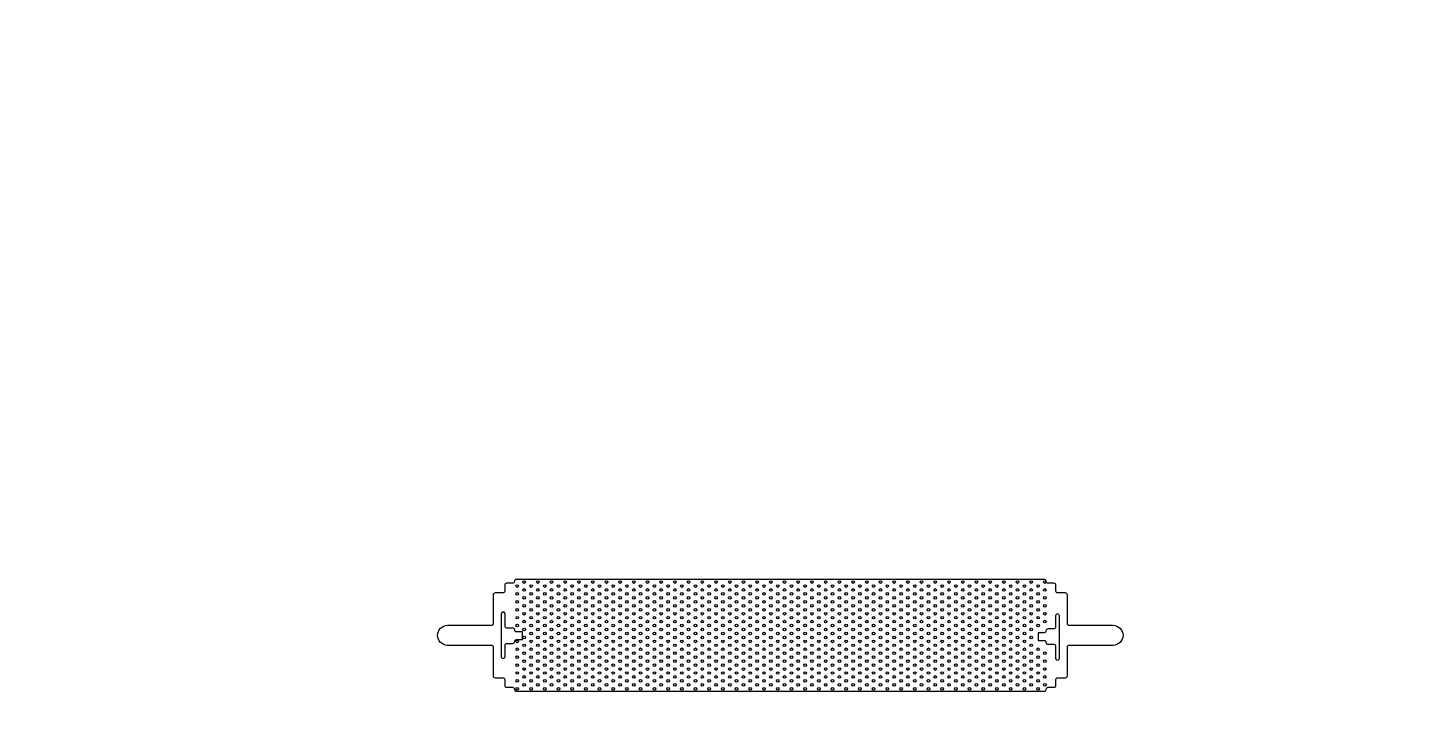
# Model space of a CAD drawing. Extents: x -291495 to 135863, y 5915 to 271227.
# Drawn here: x 41363 to 72863, y 68857 to 84622 of the extents above; entities that cross this region are included whole.
import ezdxf

# ---------------------------------------------------------------- set-up
doc = ezdxf.new("R2010")
doc.units = 13

msp = doc.modelspace()

# ---------------------------------------------------------------- linework, layer by layer
msp.add_line((52502, 69574), (52502, 69574))
msp.add_lwpolyline([(66054, 70563), (65054, 70563, 0.414214), (65010, 70519), (65010, 69863, -0.414214), (64967, 69819), (64792, 69819, 0.414214), (64748, 69776), (64748, 69644, -0.414214), (64704, 69601), (64573, 69601, 0.410904), (64529, 69557, -0.417531), (64485, 69513), (52485, 69513, -0.417531), (52442, 69557, 0.410904), (52398, 69601), (52267, 69601, -0.414214), (52223, 69644), (52223, 69776, 0.414214), (52179, 69819), (52004, 69819, -0.414214), (51960, 69863), (51960, 70519, 0.414214), (51917, 70563), (50917, 70563, -1), (50917, 71020), (51917, 71020, 0.414214), (51960, 71064), (51960, 71720, -0.414214), (52004, 71764), (52179, 71764, 0.414214), (52223, 71808), (52223, 71939, -0.414214), (52267, 71983), (52398, 71983, 0.410904), (52442, 72026, -0.417531), (52485, 72070), (64485, 72070, -0.411139), (64529, 72026, 0.410904), (64573, 71983), (64704, 71983, -0.414214), (64748, 71939), (64748, 71808, 0.414214), (64792, 71764), (64967, 71764, -0.414214), (65010, 71720), (65010, 71064, 0.414214), (65054, 71020), (66054, 71020, -1), (66054, 70563)], format="xyb")
at = {"linetype": 'Continuous'}
for points in [[(52223, 71277, 1.000064), (52135, 71277), (52135, 70314, 1), (52223, 70314), (52223, 70565, -0.414214), (52267, 70608), (52398, 70608, 0.417531), (52442, 70653, -0.410904), (52485, 70696), (52617, 70696), (52617, 70871), (52485, 70871, -0.410904), (52442, 70914, 0.417531), (52398, 70958), (52267, 70958, -0.414214), (52223, 71002), (52223, 71277)], [(64748, 70271, 1.000064), (64835, 70271), (64835, 71234, 1), (64748, 71234), (64748, 70983, -0.414214), (64704, 70939), (64573, 70939, 0.417531), (64529, 70895, -0.410904), (64485, 70851), (64354, 70851), (64354, 70676), (64485, 70676, -0.410904), (64529, 70633, 0.417531), (64573, 70589), (64704, 70589, -0.414214), (64748, 70545), (64748, 70271)]]:
    msp.add_lwpolyline(points, format="xyb", dxfattribs=at)
for centre, radius in [((72134, 68123), 45000), ((52502, 71914), 30), ((52658, 72004), 30), ((52658, 71824), 30), ((52814, 71914), 30), ((52970, 72004), 30), ((52970, 71824), 30), ((53126, 71914), 30), ((53282, 72004), 30), ((53282, 71824), 30), ((53437, 71914), 30), ((53593, 72004), 30), ((53593, 71824), 30), ((53749, 71914), 30), ((53905, 72004), 30), ((53905, 71824), 30), ((54061, 71914), 30), ((54217, 72004), 30), ((54217, 71824), 30), ((54373, 71914), 30), ((54529, 72004), 30), ((54529, 71824), 30), ((54685, 71914), 30), ((54840, 72004), 30), ((54840, 71824), 30), ((54996, 71914), 30), ((55152, 72004), 30), ((55152, 71824), 30), ((55308, 71914), 30), ((55464, 72004), 30), ((55464, 71824), 30), ((55620, 71914), 30), ((55776, 72004), 30), ((55776, 71824), 30), ((55932, 71914), 30), ((56088, 72004), 30), ((56088, 71824), 30), ((56243, 71914), 30), ((56399, 72004), 30), ((56399, 71824), 30), ((56555, 71914), 30), ((56711, 72004), 30), ((56711, 71824), 30), ((56867, 71914), 30), ((57023, 72004), 30), ((57023, 71824), 30), ((57179, 71914), 30), ((57335, 72004), 30), ((57335, 71824), 30), ((57490, 71914), 30), ((57646, 72004), 30), ((57646, 71824), 30), ((57802, 71914), 30), ((57958, 72004), 30), ((57958, 71824), 30), ((58114, 71914), 30), ((58270, 72004), 30), ((58270, 71824), 30), ((58426, 71914), 30), ((58582, 72004), 30), ((58582, 71824), 30), ((58738, 71914), 30), ((58893, 72004), 30), ((58893, 71824), 30), ((59049, 71914), 30), ((59205, 72004), 30), ((59205, 71824), 30), ((59361, 71914), 30), ((59517, 72004), 30), ((59517, 71824), 30), ((59673, 71914), 30), ((59829, 72004), 30), ((59829, 71824), 30), ((59985, 71914), 30), ((60141, 72004), 30), ((60141, 71824), 30), ((60296, 71914), 30), ((60452, 72004), 30), ((60452, 71824), 30), ((60608, 71914), 30), ((60764, 72004), 30), ((60764, 71824), 30), ((60920, 71914), 30), ((61076, 72004), 30), ((61076, 71824), 30), ((61232, 71914), 30), ((61388, 72004), 30), ((61388, 71824), 30), ((61543, 71914), 30), ((61699, 72004), 30), ((61699, 71824), 30), ((61855, 71914), 30), ((62011, 72004), 30), ((62011, 71824), 30), ((62167, 71914), 30), ((62323, 72004), 30), ((62323, 71824), 30), ((62479, 71914), 30), ((62635, 72004), 30), ((62635, 71824), 30), ((62791, 71914), 30), ((62946, 72004), 30), ((62946, 71824), 30), ((63102, 71914), 30), ((63258, 72004), 30), ((63258, 71824), 30), ((63414, 71914), 30), ((63570, 72004), 30), ((63570, 71824), 30), ((63726, 71914), 30), ((63882, 72004), 30), ((63882, 71824), 30), ((64038, 71914), 30), ((64194, 72004), 30), ((64194, 71824), 30), ((64349, 71914), 30), ((64505, 72004), 30), ((64505, 71824), 30), ((52502, 71734), 30), ((52502, 71554), 30), ((52658, 71644), 30), ((52814, 71734), 30), ((52814, 71554), 30), ((52970, 71644), 30), ((53126, 71734), 30), ((53126, 71554), 30), ((53282, 71644), 30), ((53437, 71734), 30), ((53437, 71554), 30), ((53593, 71644), 30), ((53749, 71734), 30), ((53749, 71554), 30), ((53905, 71644), 30), ((54061, 71734), 30), ((54061, 71554), 30), ((54217, 71644), 30), ((54373, 71734), 30), ((54373, 71554), 30), ((54529, 71644), 30), ((54685, 71734), 30), ((54685, 71554), 30), ((54840, 71644), 30), ((54996, 71734), 30), ((54996, 71554), 30), ((55152, 71644), 30), ((55308, 71734), 30), ((55308, 71554), 30), ((55464, 71644), 30), ((55620, 71734), 30), ((55620, 71554), 30), ((55776, 71644), 30), ((55932, 71734), 30), ((55932, 71554), 30), ((56088, 71644), 30), ((56243, 71734), 30), ((56243, 71554), 30), ((56399, 71644), 30), ((56555, 71734), 30), ((56555, 71554), 30), ((56711, 71644), 30), ((56867, 71734), 30), ((56867, 71554), 30), ((57023, 71644), 30), ((57179, 71734), 30), ((57179, 71554), 30), ((57335, 71644), 30), ((57490, 71734), 30), ((57490, 71554), 30), ((57646, 71644), 30), ((57802, 71734), 30), ((57802, 71554), 30), ((57958, 71644), 30), ((58114, 71734), 30), ((58114, 71554), 30), ((58270, 71644), 30), ((58426, 71734), 30), ((58426, 71554), 30), ((58582, 71644), 30), ((58738, 71734), 30), ((58738, 71554), 30), ((58893, 71644), 30), ((59049, 71734), 30), ((59049, 71554), 30), ((59205, 71644), 30), ((59361, 71734), 30), ((59361, 71554), 30), ((59517, 71644), 30), ((59673, 71734), 30), ((59673, 71554), 30), ((59829, 71644), 30), ((59985, 71734), 30), ((59985, 71554), 30), ((60141, 71644), 30), ((60296, 71734), 30), ((60296, 71554), 30), ((60452, 71644), 30), ((60608, 71734), 30), ((60608, 71554), 30), ((60764, 71644), 30), ((60920, 71734), 30), ((60920, 71554), 30), ((61076, 71644), 30), ((61232, 71734), 30), ((61232, 71554), 30), ((61388, 71644), 30), ((61543, 71734), 30), ((61543, 71554), 30), ((61699, 71644), 30), ((61855, 71734), 30), ((61855, 71554), 30), ((62011, 71644), 30), ((62167, 71734), 30), ((62167, 71554), 30), ((62323, 71644), 30), ((62479, 71734), 30), ((62479, 71554), 30), ((62635, 71644), 30), ((62791, 71734), 30), ((62791, 71554), 30), ((62946, 71644), 30), ((63102, 71734), 30), ((63102, 71554), 30), ((63258, 71644), 30), ((63414, 71734), 30), ((63414, 71554), 30), ((63570, 71644), 30), ((63726, 71734), 30), ((63726, 71554), 30), ((63882, 71644), 30), ((64038, 71734), 30), ((64038, 71554), 30), ((64194, 71644), 30), ((64349, 71734), 30), ((64349, 71554), 30), ((64505, 71644), 30), ((52502, 71374), 30), ((52502, 71194), 30), ((52658, 71464), 30), ((52658, 71284), 30), ((52814, 71374), 30), ((52814, 71194), 30), ((52970, 71464), 30), ((52970, 71284), 30), ((53126, 71374), 30), ((53126, 71194), 30), ((53282, 71464), 30), ((53282, 71284), 30), ((53437, 71374), 30), ((53437, 71194), 30), ((53593, 71464), 30), ((53593, 71284), 30), ((53749, 71374), 30), ((53749, 71194), 30), ((53905, 71464), 30), ((53905, 71284), 30), ((54061, 71374), 30), ((54061, 71194), 30), ((54217, 71464), 30), ((54217, 71284), 30), ((54373, 71374), 30), ((54373, 71194), 30), ((54529, 71464), 30), ((54529, 71284), 30), ((54685, 71374), 30), ((54685, 71194), 30), ((54840, 71464), 30), ((54840, 71284), 30), ((54996, 71374), 30), ((54996, 71194), 30), ((55152, 71464), 30), ((55152, 71284), 30), ((55308, 71374), 30), ((55308, 71194), 30), ((55464, 71464), 30), ((55464, 71284), 30), ((55620, 71374), 30), ((55620, 71194), 30), ((55776, 71464), 30), ((55776, 71284), 30), ((55932, 71374), 30), ((55932, 71194), 30), ((56088, 71464), 30), ((56088, 71284), 30), ((56243, 71374), 30), ((56243, 71194), 30), ((56399, 71464), 30), ((56399, 71284), 30), ((56555, 71374), 30), ((56555, 71194), 30), ((56711, 71464), 30), ((56711, 71284), 30), ((56867, 71374), 30), ((56867, 71194), 30), ((57023, 71464), 30), ((57023, 71284), 30), ((57179, 71374), 30), ((57179, 71194), 30), ((57335, 71464), 30), ((57335, 71284), 30), ((57490, 71374), 30), ((57490, 71194), 30), ((57646, 71464), 30), ((57646, 71284), 30), ((57802, 71374), 30), ((57802, 71194), 30), ((57958, 71464), 30), ((57958, 71284), 30), ((58114, 71374), 30), ((58114, 71194), 30), ((58270, 71464), 30), ((58270, 71284), 30), ((58426, 71374), 30), ((58426, 71194), 30), ((58582, 71464), 30), ((58582, 71284), 30), ((58738, 71374), 30), ((58738, 71194), 30), ((58893, 71464), 30), ((58893, 71284), 30), ((59049, 71374), 30), ((59049, 71194), 30), ((59205, 71464), 30), ((59205, 71284), 30), ((59361, 71374), 30), ((59361, 71194), 30), ((59517, 71464), 30), ((59517, 71284), 30), ((59673, 71374), 30), ((59673, 71194), 30), ((59829, 71464), 30), ((59829, 71284), 30), ((59985, 71374), 30), ((59985, 71194), 30), ((60141, 71464), 30), ((60141, 71284), 30), ((60296, 71374), 30), ((60296, 71194), 30), ((60452, 71464), 30), ((60452, 71284), 30), ((60608, 71374), 30), ((60608, 71194), 30), ((60764, 71464), 30), ((60764, 71284), 30), ((60920, 71374), 30), ((60920, 71194), 30), ((61076, 71464), 30), ((61076, 71284), 30), ((61232, 71374), 30), ((61232, 71194), 30), ((61388, 71464), 30), ((61388, 71284), 30), ((61543, 71374), 30), ((61543, 71194), 30), ((61699, 71464), 30), ((61699, 71284), 30), ((61855, 71374), 30), ((61855, 71194), 30), ((62011, 71464), 30), ((62011, 71284), 30), ((62167, 71374), 30), ((62167, 71194), 30), ((62323, 71464), 30), ((62323, 71284), 30), ((62479, 71374), 30), ((62479, 71194), 30), ((62635, 71464), 30), ((62635, 71284), 30), ((62791, 71374), 30), ((62791, 71194), 30), ((62946, 71464), 30), ((62946, 71284), 30), ((63102, 71374), 30), ((63102, 71194), 30), ((63258, 71464), 30), ((63258, 71284), 30), ((63414, 71374), 30), ((63414, 71194), 30), ((63570, 71464), 30), ((63570, 71284), 30), ((63726, 71374), 30), ((63726, 71194), 30), ((63882, 71464), 30), ((63882, 71284), 30), ((64038, 71374), 30), ((64038, 71194), 30), ((64194, 71464), 30), ((64194, 71284), 30), ((64349, 71374), 30), ((64349, 71194), 30), ((64505, 71464), 30), ((64505, 71284), 30), ((52502, 71014), 30), ((52658, 71104), 30), ((52658, 70924), 30), ((52814, 71014), 30), ((52970, 71104), 30), ((52970, 70924), 30), ((53126, 71014), 30), ((53282, 71104), 30), ((53282, 70924), 30), ((53437, 71014), 30), ((53593, 71104), 30), ((53593, 70924), 30), ((53749, 71014), 30), ((53905, 71104), 30), ((53905, 70924), 30), ((54061, 71014), 30), ((54217, 71104), 30), ((54217, 70924), 30), ((54373, 71014), 30), ((54529, 71104), 30), ((54529, 70924), 30), ((54685, 71014), 30), ((54840, 71104), 30), ((54840, 70924), 30), ((54996, 71014), 30), ((55152, 71104), 30), ((55152, 70924), 30), ((55308, 71014), 30), ((55464, 71104), 30), ((55464, 70924), 30), ((55620, 71014), 30), ((55776, 71104), 30), ((55776, 70924), 30), ((55932, 71014), 30), ((56088, 71104), 30), ((56088, 70924), 30), ((56243, 71014), 30), ((56399, 71104), 30), ((56399, 70924), 30), ((56555, 71014), 30), ((56711, 71104), 30), ((56711, 70924), 30), ((56867, 71014), 30), ((57023, 71104), 30), ((57023, 70924), 30), ((57179, 71014), 30), ((57335, 71104), 30), ((57335, 70924), 30), ((57490, 71014), 30), ((57646, 71104), 30), ((57646, 70924), 30), ((57802, 71014), 30), ((57958, 71104), 30), ((57958, 70924), 30), ((58114, 71014), 30), ((58270, 71104), 30), ((58270, 70924), 30), ((58426, 71014), 30), ((58582, 71104), 30), ((58582, 70924), 30), ((58738, 71014), 30), ((58893, 71104), 30), ((58893, 70924), 30), ((59049, 71014), 30), ((59205, 71104), 30), ((59205, 70924), 30), ((59361, 71014), 30), ((59517, 71104), 30), ((59517, 70924), 30), ((59673, 71014), 30), ((59829, 71104), 30), ((59829, 70924), 30), ((59985, 71014), 30), ((60141, 71104), 30), ((60141, 70924), 30), ((60296, 71014), 30), ((60452, 71104), 30), ((60452, 70924), 30), ((60608, 71014), 30), ((60764, 71104), 30), ((60764, 70924), 30), ((60920, 71014), 30), ((61076, 71104), 30), ((61076, 70924), 30), ((61232, 71014), 30), ((61388, 71104), 30), ((61388, 70924), 30), ((61543, 71014), 30), ((61699, 71104), 30), ((61699, 70924), 30), ((61855, 71014), 30), ((62011, 71104), 30), ((62011, 70924), 30), ((62167, 71014), 30), ((62323, 71104), 30), ((62323, 70924), 30), ((62479, 71014), 30), ((62635, 71104), 30), ((62635, 70924), 30), ((62791, 71014), 30), ((62946, 71104), 30), ((62946, 70924), 30), ((63102, 71014), 30), ((63258, 71104), 30), ((63258, 70924), 30), ((63414, 71014), 30), ((63570, 71104), 30), ((63570, 70924), 30), ((63726, 71014), 30), ((63882, 71104), 30), ((63882, 70924), 30), ((64038, 71014), 30), ((64194, 71104), 30), ((64194, 70924), 30), ((64349, 71014), 30), ((64505, 71104), 30), ((52502, 70654), 30), ((52658, 70744), 30), ((52658, 70564), 30), ((52814, 70834), 30), ((52814, 70654), 30), ((52970, 70744), 30), ((52970, 70564), 30), ((53126, 70834), 30), ((53126, 70654), 30), ((53282, 70744), 30), ((53282, 70564), 30), ((53437, 70834), 30), ((53437, 70654), 30), ((53593, 70744), 30), ((53593, 70564), 30), ((53749, 70834), 30), ((53749, 70654), 30), ((53905, 70744), 30), ((53905, 70564), 30), ((54061, 70834), 30), ((54061, 70654), 30), ((54217, 70744), 30), ((54217, 70564), 30), ((54373, 70834), 30), ((54373, 70654), 30), ((54529, 70744), 30), ((54529, 70564), 30), ((54685, 70834), 30), ((54685, 70654), 30), ((54840, 70744), 30), ((54840, 70564), 30), ((54996, 70834), 30), ((54996, 70654), 30), ((55152, 70744), 30), ((55152, 70564), 30), ((55308, 70834), 30), ((55308, 70654), 30), ((55464, 70744), 30), ((55464, 70564), 30), ((55620, 70834), 30), ((55620, 70654), 30), ((55776, 70744), 30), ((55776, 70564), 30), ((55932, 70834), 30), ((55932, 70654), 30), ((56088, 70744), 30), ((56088, 70564), 30), ((56243, 70834), 30), ((56243, 70654), 30), ((56399, 70744), 30), ((56399, 70564), 30), ((56555, 70834), 30), ((56555, 70654), 30), ((56711, 70744), 30), ((56711, 70564), 30), ((56867, 70834), 30), ((56867, 70654), 30), ((57023, 70744), 30), ((57023, 70564), 30), ((57179, 70834), 30), ((57179, 70654), 30), ((57335, 70744), 30), ((57335, 70564), 30), ((57490, 70834), 30), ((57490, 70654), 30), ((57646, 70744), 30), ((57646, 70564), 30), ((57802, 70834), 30), ((57802, 70654), 30), ((57958, 70744), 30), ((57958, 70564), 30), ((58114, 70834), 30), ((58114, 70654), 30), ((58270, 70744), 30), ((58270, 70564), 30), ((58426, 70834), 30), ((58426, 70654), 30), ((58582, 70744), 30), ((58582, 70564), 30), ((58738, 70834), 30), ((58738, 70654), 30), ((58893, 70744), 30), ((58893, 70564), 30), ((59049, 70834), 30), ((59049, 70654), 30), ((59205, 70744), 30), ((59205, 70564), 30), ((59361, 70834), 30), ((59361, 70654), 30), ((59517, 70744), 30), ((59517, 70564), 30), ((59673, 70834), 30), ((59673, 70654), 30), ((59829, 70744), 30), ((59829, 70564), 30), ((59985, 70834), 30), ((59985, 70654), 30), ((60141, 70744), 30), ((60141, 70564), 30), ((60296, 70834), 30), ((60296, 70654), 30), ((60452, 70744), 30), ((60452, 70564), 30), ((60608, 70834), 30), ((60608, 70654), 30), ((60764, 70744), 30), ((60764, 70564), 30), ((60920, 70834), 30), ((60920, 70654), 30), ((61076, 70744), 30), ((61076, 70564), 30), ((61232, 70834), 30), ((61232, 70654), 30), ((61388, 70744), 30), ((61388, 70564), 30), ((61543, 70834), 30), ((61543, 70654), 30), ((61699, 70744), 30), ((61699, 70564), 30), ((61855, 70834), 30), ((61855, 70654), 30), ((62011, 70744), 30), ((62011, 70564), 30), ((62167, 70834), 30), ((62167, 70654), 30), ((62323, 70744), 30), ((62323, 70564), 30), ((62479, 70834), 30), ((62479, 70654), 30), ((62635, 70744), 30), ((62635, 70564), 30), ((62791, 70834), 30), ((62791, 70654), 30), ((62946, 70744), 30), ((62946, 70564), 30), ((63102, 70834), 30), ((63102, 70654), 30), ((63258, 70744), 30), ((63258, 70564), 30), ((63414, 70834), 30), ((63414, 70654), 30), ((63570, 70744), 30), ((63570, 70564), 30), ((63726, 70834), 30), ((63726, 70654), 30), ((63882, 70744), 30), ((63882, 70564), 30), ((64038, 70834), 30), ((64038, 70654), 30), ((64194, 70744), 30), ((64194, 70564), 30), ((52502, 70474), 30), ((52502, 70294), 30), ((52658, 70384), 30), ((52814, 70474), 30), ((52814, 70294), 30), ((52970, 70384), 30), ((53126, 70474), 30), ((53126, 70294), 30), ((53282, 70384), 30), ((53437, 70474), 30), ((53437, 70294), 30), ((53593, 70384), 30), ((53749, 70474), 30), ((53749, 70294), 30), ((53905, 70384), 30), ((54061, 70474), 30), ((54061, 70294), 30), ((54217, 70384), 30), ((54373, 70474), 30), ((54373, 70294), 30), ((54529, 70384), 30), ((54685, 70474), 30), ((54685, 70294), 30), ((54840, 70384), 30), ((54996, 70474), 30), ((54996, 70294), 30), ((55152, 70384), 30), ((55308, 70474), 30), ((55308, 70294), 30), ((55464, 70384), 30), ((55620, 70474), 30), ((55620, 70294), 30), ((55776, 70384), 30), ((55932, 70474), 30), ((55932, 70294), 30), ((56088, 70384), 30), ((56243, 70474), 30), ((56243, 70294), 30), ((56399, 70384), 30), ((56555, 70474), 30), ((56555, 70294), 30), ((56711, 70384), 30), ((56867, 70474), 30), ((56867, 70294), 30), ((57023, 70384), 30), ((57179, 70474), 30), ((57179, 70294), 30), ((57335, 70384), 30), ((57490, 70474), 30), ((57490, 70294), 30), ((57646, 70384), 30), ((57802, 70474), 30), ((57802, 70294), 30), ((57958, 70384), 30), ((58114, 70474), 30), ((58114, 70294), 30), ((58270, 70384), 30), ((58426, 70474), 30), ((58426, 70294), 30), ((58582, 70384), 30), ((58738, 70474), 30), ((58738, 70294), 30), ((58893, 70384), 30), ((59049, 70474), 30), ((59049, 70294), 30), ((59205, 70384), 30), ((59361, 70474), 30), ((59361, 70294), 30), ((59517, 70384), 30), ((59673, 70474), 30), ((59673, 70294), 30), ((59829, 70384), 30), ((59985, 70474), 30), ((59985, 70294), 30), ((60141, 70384), 30), ((60296, 70474), 30), ((60296, 70294), 30), ((60452, 70384), 30), ((60608, 70474), 30), ((60608, 70294), 30), ((60764, 70384), 30), ((60920, 70474), 30), ((60920, 70294), 30), ((61076, 70384), 30), ((61232, 70474), 30), ((61232, 70294), 30), ((61388, 70384), 30), ((61543, 70474), 30), ((61543, 70294), 30), ((61699, 70384), 30), ((61855, 70474), 30), ((61855, 70294), 30), ((62011, 70384), 30), ((62167, 70474), 30), ((62167, 70294), 30), ((62323, 70384), 30), ((62479, 70474), 30), ((62479, 70294), 30), ((62635, 70384), 30), ((62791, 70474), 30), ((62791, 70294), 30), ((62946, 70384), 30), ((63102, 70474), 30), ((63102, 70294), 30), ((63258, 70384), 30), ((63414, 70474), 30), ((63414, 70294), 30), ((63570, 70384), 30), ((63726, 70474), 30), ((63726, 70294), 30), ((63882, 70384), 30), ((64038, 70474), 30), ((64038, 70294), 30), ((64194, 70384), 30), ((64349, 70474), 30), ((64349, 70294), 30), ((64505, 70384), 30), ((52502, 70114), 30), ((52502, 69934), 30), ((52658, 70204), 30), ((52658, 70024), 30), ((52814, 70114), 30), ((52814, 69934), 30), ((52970, 70204), 30), ((52970, 70024), 30), ((53126, 70114), 30), ((53126, 69934), 30), ((53282, 70204), 30), ((53282, 70024), 30), ((53437, 70114), 30), ((53437, 69934), 30), ((53593, 70204), 30), ((53593, 70024), 30), ((53749, 70114), 30), ((53749, 69934), 30), ((53905, 70204), 30), ((53905, 70024), 30), ((54061, 70114), 30), ((54061, 69934), 30), ((54217, 70204), 30), ((54217, 70024), 30), ((54373, 70114), 30), ((54373, 69934), 30), ((54529, 70204), 30), ((54529, 70024), 30), ((54685, 70114), 30), ((54685, 69934), 30), ((54840, 70204), 30), ((54840, 70024), 30), ((54996, 70114), 30), ((54996, 69934), 30), ((55152, 70204), 30), ((55152, 70024), 30), ((55308, 70114), 30), ((55308, 69934), 30), ((55464, 70204), 30), ((55464, 70024), 30), ((55620, 70114), 30), ((55620, 69934), 30), ((55776, 70204), 30), ((55776, 70024), 30), ((55932, 70114), 30), ((55932, 69934), 30), ((56088, 70204), 30), ((56088, 70024), 30), ((56243, 70114), 30), ((56243, 69934), 30), ((56399, 70204), 30), ((56399, 70024), 30), ((56555, 70114), 30), ((56555, 69934), 30), ((56711, 70204), 30), ((56711, 70024), 30), ((56867, 70114), 30), ((56867, 69934), 30), ((57023, 70204), 30), ((57023, 70024), 30), ((57179, 70114), 30), ((57179, 69934), 30), ((57335, 70204), 30), ((57335, 70024), 30), ((57490, 70114), 30), ((57490, 69934), 30), ((57646, 70204), 30), ((57646, 70024), 30), ((57802, 70114), 30), ((57802, 69934), 30), ((57958, 70204), 30), ((57958, 70024), 30), ((58114, 70114), 30), ((58114, 69934), 30), ((58270, 70204), 30), ((58270, 70024), 30), ((58426, 70114), 30), ((58426, 69934), 30), ((58582, 70204), 30), ((58582, 70024), 30), ((58738, 70114), 30), ((58738, 69934), 30), ((58893, 70204), 30), ((58893, 70024), 30), ((59049, 70114), 30), ((59049, 69934), 30), ((59205, 70204), 30), ((59205, 70024), 30), ((59361, 70114), 30), ((59361, 69934), 30), ((59517, 70204), 30), ((59517, 70024), 30), ((59673, 70114), 30), ((59673, 69934), 30), ((59829, 70204), 30), ((59829, 70024), 30), ((59985, 70114), 30), ((59985, 69934), 30), ((60141, 70204), 30), ((60141, 70024), 30), ((60296, 70114), 30), ((60296, 69934), 30), ((60452, 70204), 30), ((60452, 70024), 30), ((60608, 70114), 30), ((60608, 69934), 30), ((60764, 70204), 30), ((60764, 70024), 30), ((60920, 70114), 30), ((60920, 69934), 30), ((61076, 70204), 30), ((61076, 70024), 30), ((61232, 70114), 30), ((61232, 69934), 30), ((61388, 70204), 30), ((61388, 70024), 30), ((61543, 70114), 30), ((61543, 69934), 30), ((61699, 70204), 30), ((61699, 70024), 30), ((61855, 70114), 30), ((61855, 69934), 30), ((62011, 70204), 30), ((62011, 70024), 30), ((62167, 70114), 30), ((62167, 69934), 30), ((62323, 70204), 30), ((62323, 70024), 30), ((62479, 70114), 30), ((62479, 69934), 30), ((62635, 70204), 30), ((62635, 70024), 30), ((62791, 70114), 30), ((62791, 69934), 30), ((62946, 70204), 30), ((62946, 70024), 30), ((63102, 70114), 30), ((63102, 69934), 30), ((63258, 70204), 30), ((63258, 70024), 30), ((63414, 70114), 30), ((63414, 69934), 30), ((63570, 70204), 30), ((63570, 70024), 30), ((63726, 70114), 30), ((63726, 69934), 30), ((63882, 70204), 30), ((63882, 70024), 30), ((64038, 70114), 30), ((64038, 69934), 30), ((64194, 70204), 30), ((64194, 70024), 30), ((64349, 70114), 30), ((64349, 69934), 30), ((64505, 70204), 30), ((64505, 70024), 30), ((52502, 69754), 30), ((52658, 69844), 30), ((52658, 69664), 30), ((52814, 69754), 30), ((52970, 69844), 30), ((52970, 69664), 30), ((53126, 69754), 30), ((53282, 69844), 30), ((53282, 69664), 30), ((53437, 69754), 30), ((53593, 69844), 30), ((53593, 69664), 30), ((53749, 69754), 30), ((53905, 69844), 30), ((53905, 69664), 30), ((54061, 69754), 30), ((54217, 69844), 30), ((54217, 69664), 30), ((54373, 69754), 30), ((54529, 69844), 30), ((54529, 69664), 30), ((54685, 69754), 30), ((54840, 69844), 30), ((54840, 69664), 30), ((54996, 69754), 30), ((55152, 69844), 30), ((55152, 69664), 30), ((55308, 69754), 30), ((55464, 69844), 30), ((55464, 69664), 30), ((55620, 69754), 30), ((55776, 69844), 30), ((55776, 69664), 30), ((55932, 69754), 30), ((56088, 69844), 30), ((56088, 69664), 30), ((56243, 69754), 30), ((56399, 69844), 30), ((56399, 69664), 30), ((56555, 69754), 30), ((56711, 69844), 30), ((56711, 69664), 30), ((56867, 69754), 30), ((57023, 69844), 30), ((57023, 69664), 30), ((57179, 69754), 30), ((57335, 69844), 30), ((57335, 69664), 30), ((57490, 69754), 30), ((57646, 69844), 30), ((57646, 69664), 30), ((57802, 69754), 30), ((57958, 69844), 30), ((57958, 69664), 30), ((58114, 69754), 30), ((58270, 69844), 30), ((58270, 69664), 30), ((58426, 69754), 30), ((58582, 69844), 30), ((58582, 69664), 30), ((58738, 69754), 30), ((58893, 69844), 30), ((58893, 69664), 30), ((59049, 69754), 30), ((59205, 69844), 30), ((59205, 69664), 30), ((59361, 69754), 30), ((59517, 69844), 30), ((59517, 69664), 30), ((59673, 69754), 30), ((59829, 69844), 30), ((59829, 69664), 30), ((59985, 69754), 30), ((60141, 69844), 30), ((60141, 69664), 30), ((60296, 69754), 30), ((60452, 69844), 30), ((60452, 69664), 30), ((60608, 69754), 30), ((60764, 69844), 30), ((60764, 69664), 30), ((60920, 69754), 30), ((61076, 69844), 30), ((61076, 69664), 30), ((61232, 69754), 30), ((61388, 69844), 30), ((61388, 69664), 30), ((61543, 69754), 30), ((61699, 69844), 30), ((61699, 69664), 30), ((61855, 69754), 30), ((62011, 69844), 30), ((62011, 69664), 30), ((62167, 69754), 30), ((62323, 69844), 30), ((62323, 69664), 30), ((62479, 69754), 30), ((62635, 69844), 30), ((62635, 69664), 30), ((62791, 69754), 30), ((62946, 69844), 30), ((62946, 69664), 30), ((63102, 69754), 30), ((63258, 69844), 30), ((63258, 69664), 30), ((63414, 69754), 30), ((63570, 69844), 30), ((63570, 69664), 30), ((63726, 69754), 30), ((63882, 69844), 30), ((63882, 69664), 30), ((64038, 69754), 30), ((64194, 69844), 30), ((64194, 69664), 30), ((64349, 69754), 30), ((64505, 69844), 30), ((64505, 69664), 30), ((52502, 69574), 30), ((52814, 69574), 30), ((53126, 69574), 30), ((53437, 69574), 30), ((53749, 69574), 30), ((54061, 69574), 30), ((54373, 69574), 30), ((54685, 69574), 30), ((54996, 69574), 30), ((55308, 69574), 30), ((55620, 69574), 30), ((55932, 69574), 30), ((56243, 69574), 30), ((56555, 69574), 30), ((56867, 69574), 30), ((57179, 69574), 30), ((57490, 69574), 30), ((57802, 69574), 30), ((58114, 69574), 30), ((58426, 69574), 30), ((58738, 69574), 30), ((59049, 69574), 30), ((59361, 69574), 30), ((59673, 69574), 30), ((59985, 69574), 30), ((60296, 69574), 30), ((60608, 69574), 30), ((60920, 69574), 30), ((61232, 69574), 30), ((61543, 69574), 30), ((61855, 69574), 30), ((62167, 69574), 30), ((62479, 69574), 30), ((62791, 69574), 30), ((63102, 69574), 30), ((63414, 69574), 30), ((63726, 69574), 30), ((64038, 69574), 30), ((64349, 69574), 30)]:
    msp.add_circle(centre, radius)

doc.saveas('drawing.dxf')
